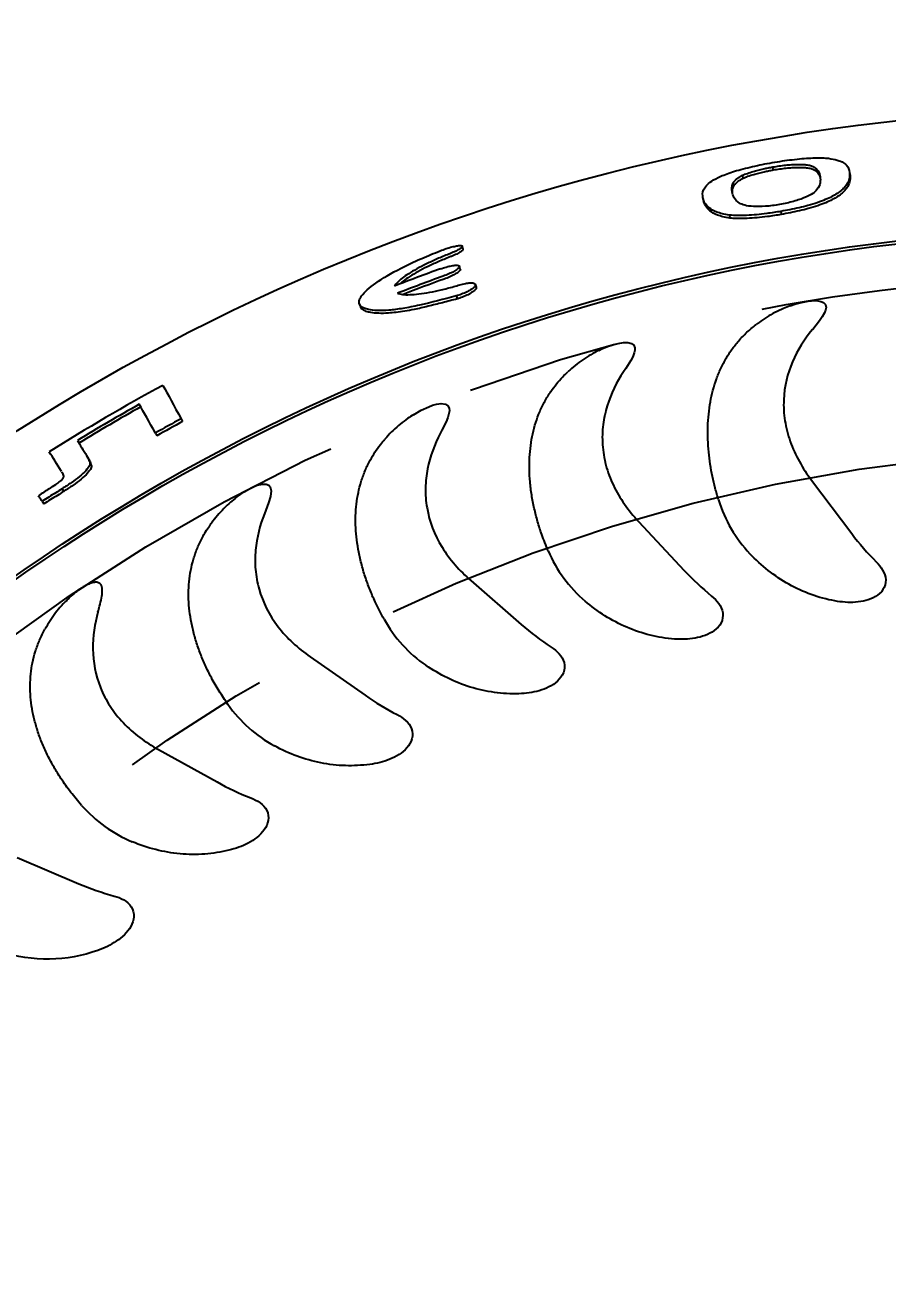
# Model space of a CAD drawing. Header units: millimetres. Extents: x 10 to 459, y 8 to 584.
# Drawn here: x 309.36 to 323.82, y 210.33 to 231.16 of the extents above; entities that cross this region are included whole.
import ezdxf

# ---------------------------------------------------------------- set-up
doc = ezdxf.new("R2010")
doc.units = ezdxf.units.MM
doc.linetypes.add('CENTERX2', pattern=[20.32, 12.7, -2.54, 2.54, -2.54])
doc.layers.add('CENTERLINE', color=4, linetype='CENTERX2')
doc.layers.add('DIMENSIONS', color=2, linetype='Continuous')
doc.layers.add('OUTLINE', color=7, linetype='Continuous', lineweight=25)
doc.styles.add('SLDTEXTSTYLE0', font='TXT', dxfattribs={"width": 0.75})
doc.dimstyles.new('SLDDIMSTYLE1', dxfattribs={"dimtxt": 3.5, "dimasz": 2, "dimexe": 0, "dimexo": 0.0625, "dimgap": 0.875, "dimtad": 1, "dimrnd": 1e-09, "dimzin": 12, "dimdsep": 46, "dimtxsty": 'SLDTEXTSTYLE0', "dimsah": 1, "dimcen": 0, "dimadec": 0, "dimazin": 3, "dimtfac": 1, "dimtofl": 0, "dimtmove": 0, "dimatfit": 3, "dimfxl": 0, "dimfrac": 2, "dimtolj": 1, "dimtzin": 12, "dimarcsym": 0})
doc.dimstyles.new('SLDDIMSTYLE13', dxfattribs={"dimtxt": 3.5, "dimasz": 2, "dimexe": 0, "dimexo": 0.0625, "dimgap": 0.875, "dimtad": 1, "dimrnd": 1e-09, "dimzin": 12, "dimdsep": 46, "dimtxsty": 'SLDTEXTSTYLE0', "dimblk1": 'NONE', "dimsah": 1, "dimcen": 0, "dimadec": 0, "dimazin": 3, "dimtfac": 1, "dimtmove": 0, "dimatfit": 3, "dimldrblk": 'NONE', "dimfxl": 0, "dimfrac": 2, "dimtolj": 1, "dimtzin": 12, "dimarcsym": 0})

# ---------------------------------------------------------------- blocks, each defined once
blk = doc.blocks.new('_D_1')
at = {"layer": 'DIMENSIONS'}
blk.add_line((317.849, 314.841), (315.141, 343.499), dxfattribs=at)
blk.add_solid([(317.849, 314.841), (318.158, 316.879), (317.163, 316.785)], dxfattribs=at)
at = {"layer": 'DIMENSIONS', "char_height": 3.5, "attachment_point": 1, "rotation": 275.3978, "style": 'SLDTEXTSTYLE0'}
for s, insert in [('R', (319.781, 342.343)), ('104,73', (320.047, 339.525))]:
    blk.add_mtext(s, dxfattribs=dict(at, insert=insert))
blk = doc.blocks.new('_D_27')
at = {"layer": 'DIMENSIONS'}
for q in [(343.366, 253.971), (319.558, 165.118)]:
    blk.add_line((335.842, 225.89), q, dxfattribs=at)
blk.add_solid([(335.842, 225.89), (336.843, 227.693), (335.877, 227.951)], dxfattribs=at)
at = {"layer": 'DIMENSIONS', "char_height": 3.5, "attachment_point": 1, "rotation": 75, "style": 'SLDTEXTSTYLE0'}
for s, insert in [('62,92', (335.59, 242.366)), ('%%c', (334.225, 237.273))]:
    blk.add_mtext(s, dxfattribs=dict(at, insert=insert))
blk = doc.blocks.new('_None')
blk = doc.blocks.new('_D_28')
at = {"layer": 'DIMENSIONS'}
for q in [(360.955, 242.313), (311.173, 172.241)]:
    blk.add_line((344.228, 218.768), q, dxfattribs=at)
blk.add_solid([(344.228, 218.768), (345.794, 220.108), (344.978, 220.688)], dxfattribs=at)
at = {"layer": 'DIMENSIONS', "char_height": 3.5, "attachment_point": 1, "rotation": 54.6082, "style": 'SLDTEXTSTYLE0'}
for s, insert in [('57,07', (349.624, 234.145)), ('%%c', (346.569, 229.846))]:
    blk.add_mtext(s, dxfattribs=dict(at, insert=insert))

msp = doc.modelspace()

# ---------------------------------------------------------------- linework, layer by layer
at = {"layer": 'CENTERLINE'}
for radius in [31.458, 28.537]:
    msp.add_circle((327.7, 195.504), radius, dxfattribs=at)
at = {"layer": 'OUTLINE'}
for p, q in [((321.913, 228.729), (321.905, 228.778)), ((321.408, 228.59), (321.399, 228.64)), ((323.193, 228.687), (323.2, 228.636)), ((320.733, 228.259), (320.744, 228.209)), ((321.177, 227.971), (321.187, 227.921)), ((322.04, 228.034), (322.049, 227.983)), ((316.712, 227.402), (316.696, 227.45)), ((316.664, 227.066), (316.647, 227.114)), ((316.596, 226.615), (316.614, 226.566)), ((316.933, 226.763), (316.916, 226.811)), ((314.972, 226.478), (314.991, 226.431)), ((321.649, 226.154), (321.637, 226.145)), ((321.649, 226.154), (321.643, 226.149)), ((318.478, 225.353), (318.467, 225.343)), ((318.478, 225.353), (318.473, 225.348)), ((311.981, 224.556), (312.005, 224.511)), ((311.549, 224.318), (311.574, 224.273)), ((315.409, 224.226), (315.399, 224.214)), ((315.409, 224.226), (315.404, 224.22)), ((310.396, 223.939), (310.423, 223.895)), ((322.554, 223.528), (323.23, 222.631)), ((309.986, 223.384), (310.014, 223.34)), ((309.65, 223.175), (309.678, 223.131)), ((312.474, 222.784), (312.465, 222.771)), ((312.474, 222.784), (312.47, 222.778)), ((319.652, 222.836), (320.419, 222.015)), ((316.84, 221.845), (317.687, 221.108)), ((309.706, 221.043), (309.698, 221.029)), ((309.706, 221.043), (309.702, 221.036)), ((314.146, 220.566), (315.066, 219.921)), ((311.6, 219.012), (312.583, 218.467)), ((309.231, 217.2), (310.265, 216.761))]:
    msp.add_line(p, q, dxfattribs=at)
at = {"layer": 'OUTLINE', "flags": 128}
for points in [[(322.194, 226.448), (322.275, 226.477), (322.385, 226.507), (322.501, 226.529), (322.608, 226.537), (322.659, 226.534), (322.709, 226.525), (322.757, 226.504), (322.788, 226.472), (322.799, 226.421), (322.791, 226.378), (322.773, 226.333), (322.734, 226.265), (322.686, 226.197), (322.574, 226.056), (322.565, 226.046), (322.565, 226.046)], [(318.986, 225.701), (319.04, 225.728), (319.13, 225.766), (319.224, 225.798), (319.311, 225.821), (319.401, 225.835), (319.475, 225.836), (319.537, 225.821), (319.575, 225.792), (319.593, 225.746), (319.592, 225.705), (319.582, 225.661), (319.556, 225.597), (319.522, 225.533), (319.439, 225.399), (319.401, 225.342), (319.401, 225.342)], [(311.677, 225.117), (311.71, 225.057), (311.743, 224.995), (311.779, 224.929), (311.816, 224.861), (311.855, 224.789), (311.895, 224.714), (311.937, 224.637), (311.981, 224.556)], [(311.549, 224.318), (311.511, 224.386), (311.475, 224.451), (311.439, 224.515), (311.405, 224.576), (311.372, 224.635), (311.34, 224.692), (311.309, 224.747), (311.279, 224.8)], [(315.878, 224.624), (316.009, 224.701), (316.135, 224.759), (316.2, 224.782), (316.267, 224.8), (316.345, 224.81), (316.414, 224.801), (316.454, 224.776), (316.477, 224.732), (316.48, 224.69), (316.473, 224.645), (316.453, 224.577), (316.425, 224.508), (316.354, 224.363), (316.327, 224.311), (316.327, 224.311)], [(310.241, 224.193), (310.259, 224.164), (310.277, 224.134), (310.296, 224.103), (310.315, 224.072), (310.335, 224.04), (310.355, 224.007), (310.375, 223.973), (310.396, 223.939)], [(309.976, 223.675), (309.947, 223.72), (309.92, 223.764), (309.893, 223.807), (309.867, 223.848), (309.841, 223.889), (309.817, 223.928), (309.793, 223.966), (309.77, 224.002)], [(312.904, 223.234), (312.926, 223.252), (313.04, 223.332), (313.167, 223.403), (313.257, 223.441), (313.348, 223.463), (313.406, 223.462), (313.45, 223.445), (313.476, 223.414), (313.491, 223.346), (313.478, 223.251), (313.448, 223.148), (313.378, 222.964), (313.378, 222.964)], [(309.65, 223.175), (309.642, 223.186), (309.635, 223.198), (309.627, 223.21), (309.62, 223.221), (309.612, 223.233), (309.605, 223.244), (309.597, 223.256), (309.59, 223.267)]]:
    msp.add_lwpolyline(points, dxfattribs=at)
at = {"layer": 'OUTLINE'}
for radius in [34.25, 32.247, 32.197]:
    msp.add_circle((327.7, 195.504), radius, dxfattribs=at)
for radius, start, end in [(33.551, 109.807, 111.2099), (33.42, 109.807, 111.2099), (33.369, 109.807, 111.0693), (33.67, 118.4168, 122.1773), (33.584, 119.2715, 121.3226), (33.533, 119.2715, 121.3226), (33.032, 118.4168, 119.2715), (32.98, 118.4168, 119.2715), (33.148, 122.7448, 123.1174)]:
    msp.add_arc((327.7, 195.504), radius, start, end, dxfattribs=at)
for centre, major_axis in [((324.005, 224.486), (2.649, 1.996)), ((320.996, 223.941), (2.426, 2.262)), ((318.06, 223.084), (2.176, 2.503)), ((315.23, 221.926), (1.903, 2.717)), ((312.537, 220.478), (1.608, 2.901))]:
    msp.add_ellipse(centre, major_axis=major_axis, ratio=0.829038, start_param=2.853435, end_param=3.235153, dxfattribs=at)
for points, knots in [([(321.897, 228.851), (321.954, 228.861), (322.01, 228.87), (322.121, 228.887), (322.176, 228.894), (322.34, 228.914), (322.446, 228.924), (322.637, 228.933), (322.722, 228.933), (322.856, 228.923), (322.909, 228.913), (323.043, 228.879), (323.106, 228.848), (323.173, 228.774), (323.186, 228.732), (323.193, 228.687)], [0, 0, 0, 0, 0.0625, 0.0625, 0.125, 0.125, 0.25, 0.25, 0.375, 0.375, 0.5, 0.5, 0.75, 0.75, 1, 1, 1, 1]), ([(320.733, 228.259), (320.726, 228.304), (320.725, 228.348), (320.764, 228.441), (320.802, 228.489), (320.921, 228.567), (320.972, 228.595), (321.097, 228.65), (321.175, 228.679), (321.354, 228.734), (321.457, 228.761), (321.618, 228.797), (321.673, 228.809), (321.785, 228.831), (321.841, 228.841), (321.897, 228.851)], [0, 0, 0, 0, 0.25, 0.25, 0.5, 0.5, 0.625, 0.625, 0.75, 0.75, 0.875, 0.875, 0.9375, 0.9375, 1, 1, 1, 1]), ([(321.399, 228.64), (321.424, 228.65), (321.475, 228.672), (321.566, 228.701), (321.659, 228.727), (321.744, 228.747), (321.827, 228.765), (321.878, 228.774), (321.905, 228.778)], [0, 0, 0, 0, 0.210465, 0.426338, 0.582857, 0.744009, 0.870969, 1, 1, 1, 1]), ([(321.408, 228.59), (321.434, 228.601), (321.485, 228.622), (321.575, 228.652), (321.668, 228.677), (321.753, 228.697), (321.835, 228.715), (321.887, 228.724), (321.913, 228.729)], [0, 0, 0, 0, 0.210702, 0.426797, 0.583103, 0.744019, 0.870971, 1, 1, 1, 1]), ([(321.905, 228.778), (321.941, 228.784), (322.014, 228.796), (322.123, 228.81), (322.224, 228.819), (322.321, 228.823), (322.409, 228.821), (322.493, 228.814), (322.558, 228.798), (322.605, 228.774), (322.64, 228.747), (322.668, 228.711), (322.688, 228.668), (322.695, 228.633), (322.699, 228.616)], [0, 0, 0, 0, 0.0567, 0.113166, 0.17025, 0.227387, 0.294713, 0.36205, 0.449797, 0.537912, 0.634687, 0.731496, 0.865729, 1, 1, 1, 1]), ([(321.913, 228.729), (321.95, 228.735), (322.023, 228.746), (322.131, 228.76), (322.232, 228.769), (322.328, 228.773), (322.416, 228.771), (322.501, 228.764), (322.565, 228.748), (322.613, 228.724), (322.648, 228.697), (322.676, 228.661), (322.693, 228.625), (322.698, 228.599), (322.7, 228.59)], [0, 0, 0, 0, 0.060448, 0.120651, 0.181509, 0.242416, 0.314328, 0.386246, 0.479909, 0.573965, 0.677197, 0.780481, 0.924622, 1, 1, 1, 1]), ([(321.223, 228.359), (321.216, 228.404), (321.214, 228.448), (321.243, 228.516), (321.258, 228.539), (321.296, 228.576), (321.311, 228.588), (321.348, 228.613), (321.373, 228.626), (321.399, 228.64)], [0, 0, 0, 0, 0.5, 0.5, 0.75, 0.75, 0.875, 0.875, 1, 1, 1, 1]), ([(321.23, 228.339), (321.229, 228.347), (321.225, 228.373), (321.231, 228.412), (321.247, 228.456), (321.276, 228.498), (321.314, 228.534), (321.361, 228.565), (321.393, 228.582), (321.408, 228.59)], [0, 0, 0, 0, 0.099585, 0.32689, 0.491558, 0.656847, 0.826347, 0.913125, 1, 1, 1, 1]), ([(322.699, 228.616), (322.703, 228.584), (322.705, 228.55), (322.691, 228.478), (322.678, 228.44), (322.629, 228.378), (322.607, 228.357), (322.543, 228.312), (322.497, 228.289), (322.39, 228.244), (322.326, 228.221), (322.218, 228.191), (322.18, 228.181), (322.101, 228.163), (322.06, 228.156), (322.02, 228.149)], [0, 0, 0, 0, 0.25, 0.25, 0.5, 0.5, 0.625, 0.625, 0.75, 0.75, 0.875, 0.875, 0.9375, 0.9375, 1, 1, 1, 1]), ([(323.193, 228.687), (323.194, 228.658), (323.197, 228.601), (323.169, 228.521), (323.121, 228.45), (323.066, 228.393), (322.991, 228.337), (322.899, 228.282), (322.79, 228.23), (322.654, 228.179), (322.504, 228.133), (322.347, 228.094), (322.194, 228.061), (322.091, 228.043), (322.04, 228.034)], [0, 0, 0, 0, 0.153719, 0.307252, 0.389174, 0.471193, 0.552865, 0.620664, 0.688348, 0.756904, 0.825426, 0.884294, 0.943194, 1, 1, 1, 1]), ([(323.2, 228.636), (323.201, 228.608), (323.204, 228.551), (323.176, 228.47), (323.128, 228.399), (323.073, 228.342), (322.999, 228.285), (322.906, 228.231), (322.797, 228.179), (322.662, 228.128), (322.511, 228.082), (322.355, 228.043), (322.202, 228.01), (322.099, 227.992), (322.049, 227.983)], [0, 0, 0, 0, 0.154034, 0.307886, 0.38976, 0.471729, 0.553343, 0.621103, 0.688755, 0.757281, 0.825769, 0.884578, 0.94342, 1, 1, 1, 1]), ([(322.02, 228.149), (321.979, 228.142), (321.939, 228.135), (321.859, 228.125), (321.82, 228.121), (321.707, 228.113), (321.641, 228.113), (321.524, 228.12), (321.472, 228.125), (321.396, 228.146), (321.37, 228.158), (321.302, 228.2), (321.277, 228.231), (321.239, 228.295), (321.23, 228.327), (321.223, 228.359)], [0, 0, 0, 0, 0.0625, 0.0625, 0.125, 0.125, 0.25, 0.25, 0.375, 0.375, 0.5, 0.5, 0.75, 0.75, 1, 1, 1, 1]), ([(321.177, 227.971), (321.135, 227.978), (321.094, 227.985), (321.025, 228.002), (320.995, 228.012), (320.913, 228.043), (320.872, 228.068), (320.807, 228.119), (320.784, 228.146), (320.75, 228.202), (320.741, 228.231), (320.733, 228.259)], [0, 0, 0, 0, 0.125, 0.125, 0.25, 0.25, 0.5, 0.5, 0.75, 0.75, 1, 1, 1, 1]), ([(321.187, 227.921), (321.145, 227.928), (321.104, 227.934), (321.035, 227.952), (321.006, 227.962), (320.923, 227.993), (320.882, 228.017), (320.818, 228.069), (320.794, 228.096), (320.761, 228.152), (320.752, 228.181), (320.744, 228.209)], [0, 0, 0, 0, 0.125, 0.125, 0.25, 0.25, 0.5, 0.5, 0.75, 0.75, 1, 1, 1, 1]), ([(322.04, 228.034), (322.001, 228.027), (321.922, 228.014), (321.785, 227.994), (321.63, 227.976), (321.463, 227.964), (321.307, 227.962), (321.221, 227.968), (321.177, 227.971)], [0, 0, 0, 0, 0.121459, 0.24347, 0.425466, 0.613139, 0.803321, 1, 1, 1, 1]), ([(322.049, 227.983), (322.009, 227.976), (321.931, 227.963), (321.794, 227.943), (321.639, 227.925), (321.477, 227.914), (321.334, 227.912), (321.242, 227.916), (321.196, 227.92), (321.187, 227.921)], [0, 0, 0, 0, 0.121533, 0.242885, 0.427674, 0.612193, 0.785807, 0.959564, 1, 1, 1, 1]), ([(316.326, 227.373), (316.359, 227.385), (316.425, 227.41), (316.523, 227.439), (316.606, 227.457), (316.666, 227.463), (316.699, 227.457), (316.697, 227.437), (316.66, 227.406), (316.591, 227.368), (316.523, 227.337), (316.482, 227.321), (316.473, 227.317)], [0, 0, 0, 0, 0.105445, 0.21101, 0.314288, 0.419769, 0.528797, 0.639988, 0.752278, 0.863343, 0.970686, 1, 1, 1, 1]), ([(316.596, 226.615), (316.387, 226.562), (316.178, 226.506), (315.883, 226.44), (315.788, 226.42), (315.616, 226.393), (315.537, 226.383), (315.321, 226.367), (315.207, 226.371), (315.04, 226.406), (314.989, 226.436), (314.954, 226.522), (314.973, 226.576), (315.082, 226.708), (315.17, 226.781), (315.412, 226.943), (315.56, 227.028), (315.827, 227.159), (315.922, 227.203), (316.12, 227.289), (316.223, 227.331), (316.326, 227.373)], [0, 0, 0, 0, 0.125, 0.125, 0.1875, 0.1875, 0.25, 0.25, 0.375, 0.375, 0.5, 0.5, 0.625, 0.625, 0.75, 0.75, 0.875, 0.875, 0.9375, 0.9375, 1, 1, 1, 1]), ([(316.473, 227.317), (316.406, 227.291), (316.274, 227.237), (316.092, 227.153), (315.931, 227.07), (315.793, 226.988), (315.684, 226.912), (315.602, 226.841), (315.575, 226.802), (315.562, 226.782)], [0, 0, 0, 0, 0.142681, 0.285354, 0.427968, 0.570597, 0.714897, 0.859237, 1, 1, 1, 1]), ([(316.49, 227.27), (316.423, 227.243), (316.291, 227.189), (316.11, 227.106), (315.949, 227.022), (315.812, 226.941), (315.71, 226.871), (315.667, 226.831), (315.649, 226.815)], [0, 0, 0, 0, 0.174091, 0.348175, 0.522178, 0.6962, 0.87243, 1, 1, 1, 1]), ([(316.709, 227.401), (316.71, 227.397), (316.712, 227.387), (316.676, 227.358), (316.609, 227.32), (316.54, 227.289), (316.498, 227.273), (316.49, 227.27)], [0, 0, 0, 0, 0.179898, 0.4359442, 0.6890347, 0.9332933, 1, 1, 1, 1]), ([(316.331, 227.07), (316.364, 227.081), (316.43, 227.103), (316.52, 227.124), (316.591, 227.133), (316.638, 227.128), (316.654, 227.11), (316.633, 227.079), (316.579, 227.039), (316.498, 226.996), (316.425, 226.965), (316.384, 226.95), (316.376, 226.947)], [0, 0, 0, 0, 0.10376, 0.207583, 0.31062, 0.41759, 0.530223, 0.644946, 0.759116, 0.869677, 0.974155, 1, 1, 1, 1]), ([(316.66, 227.064), (316.662, 227.063), (316.67, 227.056), (316.649, 227.03), (316.596, 226.991), (316.514, 226.947), (316.442, 226.916), (316.401, 226.902), (316.393, 226.899)], [0, 0, 0, 0, 0.057998, 0.288444, 0.517591, 0.739306, 0.948476, 1, 1, 1, 1]), ([(316.655, 226.802), (316.687, 226.81), (316.751, 226.828), (316.831, 226.838), (316.889, 226.834), (316.92, 226.817), (316.917, 226.786), (316.876, 226.744), (316.804, 226.698), (316.713, 226.655), (316.64, 226.628), (316.603, 226.617), (316.596, 226.615)], [0, 0, 0, 0, 0.103504, 0.206974, 0.311835, 0.423126, 0.540501, 0.658873, 0.773467, 0.880349, 0.979731, 1, 1, 1, 1]), ([(315.609, 226.66), (315.636, 226.653), (315.689, 226.638), (315.812, 226.635), (315.965, 226.647), (316.144, 226.675), (316.342, 226.717), (316.515, 226.761), (316.621, 226.792), (316.655, 226.802)], [0, 0, 0, 0, 0.157189, 0.314346, 0.471859, 0.629333, 0.779785, 0.930198, 1, 1, 1, 1]), ([(316.93, 226.762), (316.931, 226.754), (316.934, 226.736), (316.892, 226.695), (316.821, 226.649), (316.729, 226.606), (316.657, 226.58), (316.62, 226.568), (316.614, 226.566)], [0, 0, 0, 0, 0.177883, 0.390222, 0.595529, 0.786695, 0.964168, 1, 1, 1, 1]), ([(316.614, 226.566), (316.531, 226.545), (316.365, 226.503), (316.122, 226.441), (315.909, 226.392), (315.731, 226.359), (315.587, 226.339), (315.436, 226.325), (315.29, 226.322), (315.168, 226.334), (315.08, 226.356), (315.024, 226.387), (314.995, 226.412), (314.993, 226.43), (314.992, 226.432)], [0, 0, 0, 0, 0.099196, 0.198366, 0.297108, 0.369521, 0.442226, 0.514705, 0.622525, 0.730382, 0.816986, 0.903834, 0.990423, 1, 1, 1, 1]), ([(322.194, 226.448), (322.158, 226.435), (322.072, 226.403), (321.941, 226.34), (321.804, 226.262), (321.705, 226.197), (321.653, 226.156), (321.643, 226.148)], [0, 0, 0, 0, 0.183037, 0.435224, 0.686683, 0.937577, 1, 1, 1, 1]), ([(320.995, 223.196), (320.976, 223.261), (320.937, 223.392), (320.891, 223.591), (320.854, 223.793), (320.828, 224.001), (320.814, 224.211), (320.814, 224.424), (320.827, 224.635), (320.856, 224.839), (320.899, 225.034), (320.957, 225.221), (321.03, 225.401), (321.12, 225.573), (321.225, 225.734), (321.348, 225.885), (321.484, 226.023), (321.587, 226.105), (321.637, 226.144)], [0, 0, 0, 0, 0.0576243, 0.1152476, 0.1742722, 0.2332966, 0.2961599, 0.3590233, 0.4237272, 0.4884275, 0.5511807, 0.6139338, 0.6784124, 0.7428889, 0.8073698, 0.8718462, 0.9383376, 1, 1, 1, 1]), ([(322.565, 226.046), (322.433, 225.886), (322.319, 225.708), (322.151, 225.314), (322.098, 225.103), (322.084, 224.758), (322.09, 224.641), (322.127, 224.408), (322.157, 224.29), (322.279, 223.945), (322.405, 223.725), (322.554, 223.528)], [0, 0, 0, 0, 0.25, 0.25, 0.5, 0.5, 0.625, 0.625, 0.75, 0.75, 1, 1, 1, 1]), ([(318.986, 225.701), (318.953, 225.685), (318.872, 225.645), (318.75, 225.57), (318.621, 225.477), (318.529, 225.402), (318.482, 225.356), (318.473, 225.347)], [0, 0, 0, 0, 0.177623, 0.431406, 0.684459, 0.936942, 1, 1, 1, 1]), ([(318.137, 222.344), (318.1, 222.434), (318.034, 222.596), (317.959, 222.834), (317.902, 223.054), (317.859, 223.277), (317.832, 223.496), (317.821, 223.707), (317.824, 223.911), (317.842, 224.112), (317.877, 224.307), (317.927, 224.495), (317.994, 224.676), (318.078, 224.85), (318.173, 225.005), (318.275, 225.141), (318.37, 225.25), (318.439, 225.315), (318.468, 225.342)], [0, 0, 0, 0, 0.083086, 0.147846, 0.212604, 0.279405, 0.346202, 0.408554, 0.470905, 0.535003, 0.599099, 0.662665, 0.726223, 0.79158, 0.85693, 0.909061, 0.96119, 1, 1, 1, 1]), ([(319.401, 225.342), (319.286, 225.169), (319.191, 224.98), (319.097, 224.673), (319.074, 224.568), (319.046, 224.35), (319.042, 224.236), (319.057, 224.008), (319.076, 223.894), (319.137, 223.664), (319.179, 223.55), (319.336, 223.223), (319.484, 223.017), (319.652, 222.836)], [0, 0, 0, 0, 0.25, 0.25, 0.375, 0.375, 0.5, 0.5, 0.625, 0.625, 0.75, 0.75, 1, 1, 1, 1]), ([(315.877, 224.625), (315.846, 224.605), (315.77, 224.557), (315.656, 224.469), (315.538, 224.364), (315.454, 224.28), (315.413, 224.229), (315.404, 224.219)], [0, 0, 0, 0, 0.177556, 0.431351, 0.684396, 0.936907, 1, 1, 1, 1]), ([(315.384, 221.197), (315.337, 221.285), (315.253, 221.441), (315.154, 221.671), (315.074, 221.885), (315.009, 222.102), (314.959, 222.317), (314.926, 222.525), (314.908, 222.728), (314.906, 222.929), (314.92, 223.127), (314.951, 223.319), (314.999, 223.506), (315.065, 223.688), (315.144, 223.852), (315.231, 223.997), (315.313, 224.114), (315.374, 224.184), (315.4, 224.214)], [0, 0, 0, 0, 0.084754, 0.149486, 0.214218, 0.280987, 0.347758, 0.410105, 0.472455, 0.53655, 0.600646, 0.664223, 0.727796, 0.793163, 0.858527, 0.910271, 0.962014, 1, 1, 1, 1]), ([(316.327, 224.311), (316.232, 224.128), (316.157, 223.929), (316.095, 223.614), (316.083, 223.507), (316.078, 223.287), (316.086, 223.173), (316.144, 222.837), (316.231, 222.609), (316.421, 222.3), (316.496, 222.2), (316.658, 222.013), (316.746, 221.926), (316.84, 221.845)], [0, 0, 0, 0, 0.25, 0.25, 0.375, 0.375, 0.5, 0.5, 0.75, 0.75, 0.875, 0.875, 1, 1, 1, 1]), ([(310.396, 223.939), (310.41, 223.915), (310.424, 223.891), (310.44, 223.851), (310.445, 223.837), (310.45, 223.807), (310.452, 223.79), (310.432, 223.746), (310.411, 223.717), (310.354, 223.656), (310.318, 223.622), (310.235, 223.554), (310.187, 223.518), (310.088, 223.45), (310.037, 223.417), (309.986, 223.384)], [0, 0, 0, 0, 0.25, 0.25, 0.375, 0.375, 0.5, 0.5, 0.625, 0.625, 0.75, 0.75, 0.875, 0.875, 1, 1, 1, 1]), ([(310.423, 223.895), (310.436, 223.872), (310.451, 223.847), (310.467, 223.807), (310.471, 223.793), (310.477, 223.763), (310.479, 223.746), (310.459, 223.702), (310.438, 223.674), (310.381, 223.612), (310.345, 223.579), (310.262, 223.51), (310.214, 223.475), (310.116, 223.406), (310.065, 223.373), (310.014, 223.34)], [0, 0, 0, 0, 0.25, 0.25, 0.375, 0.375, 0.5, 0.5, 0.625, 0.625, 0.75, 0.75, 0.875, 0.875, 1, 1, 1, 1]), ([(309.771, 223.384), (309.806, 223.407), (309.867, 223.446), (309.939, 223.498), (309.983, 223.535), (310.006, 223.562), (310.018, 223.589), (310.008, 223.613), (309.995, 223.642), (309.984, 223.66), (309.979, 223.669)], [0, 0, 0, 0, 0.164224, 0.275707, 0.344721, 0.414217, 0.481037, 0.6342, 0.838332, 1, 1, 1, 1]), ([(309.986, 223.384), (309.95, 223.361), (309.914, 223.339), (309.878, 223.316), (309.84, 223.292), (309.802, 223.269), (309.764, 223.245), (309.726, 223.222), (309.688, 223.198), (309.65, 223.175)], [0, 0, 0, 0, 0.0001273107, 0.0001273107, 0.0001273107, 0.0002618974, 0.0002618974, 0.0002618974, 0.0003966366, 0.0003966366, 0.0003966366, 0.0003966366]), ([(310.014, 223.34), (309.978, 223.318), (309.942, 223.295), (309.906, 223.273), (309.868, 223.249), (309.83, 223.225), (309.792, 223.202), (309.754, 223.178), (309.716, 223.155), (309.678, 223.131)], [0, 0, 0, 0, 0.0001273108, 0.0001273108, 0.0001273108, 0.0002615889, 0.0002615889, 0.0002615889, 0.0003960195, 0.0003960195, 0.0003960195, 0.0003960195]), ([(312.904, 223.234), (312.873, 223.209), (312.8, 223.152), (312.694, 223.051), (312.588, 222.934), (312.513, 222.842), (312.477, 222.787), (312.47, 222.776)], [0, 0, 0, 0, 0.187647, 0.438464, 0.688577, 0.938142, 1, 1, 1, 1]), ([(313.378, 222.964), (313.303, 222.772), (313.249, 222.566), (313.22, 222.248), (313.219, 222.14), (313.238, 221.92), (313.258, 221.808), (313.35, 221.48), (313.46, 221.263), (313.681, 220.975), (313.766, 220.883), (313.947, 220.715), (314.044, 220.637), (314.146, 220.566)], [0, 0, 0, 0, 0.25, 0.25, 0.375, 0.375, 0.5, 0.5, 0.75, 0.75, 0.875, 0.875, 1, 1, 1, 1]), ([(312.766, 219.769), (312.716, 219.841), (312.617, 219.987), (312.493, 220.204), (312.389, 220.415), (312.302, 220.619), (312.23, 220.826), (312.174, 221.033), (312.134, 221.235), (312.11, 221.433), (312.103, 221.63), (312.113, 221.826), (312.14, 222.017), (312.186, 222.204), (312.25, 222.388), (312.34, 222.573), (312.412, 222.701), (312.462, 222.766), (312.466, 222.771)], [0, 0, 0, 0, 0.074372, 0.149473, 0.21324, 0.277008, 0.342719, 0.40843, 0.470834, 0.53324, 0.597365, 0.661491, 0.72553, 0.789573, 0.855481, 0.921383, 0.994155, 1, 1, 1, 1]), ([(322.948, 221.503), (322.812, 221.528), (322.677, 221.564), (322.418, 221.658), (322.293, 221.715), (322.053, 221.85), (321.937, 221.928), (321.719, 222.1), (321.617, 222.193), (321.522, 222.293)], [0, 0, 0, 0, 0.25, 0.25, 0.5, 0.5, 0.75, 0.75, 1, 1, 1, 1]), ([(323.641, 222.156), (323.681, 222.114), (323.718, 222.069), (323.776, 221.969), (323.796, 221.914), (323.801, 221.797), (323.784, 221.74), (323.72, 221.644), (323.675, 221.605), (323.525, 221.515), (323.408, 221.49), (323.178, 221.473), (323.061, 221.482), (322.948, 221.503)], [0, 0, 0, 0, 0.125, 0.125, 0.25, 0.25, 0.375, 0.375, 0.5, 0.5, 0.75, 0.75, 1, 1, 1, 1]), ([(310.587, 221.317), (310.596, 221.35), (310.617, 221.428), (310.647, 221.549), (310.662, 221.65), (310.658, 221.72), (310.647, 221.763), (310.62, 221.8), (310.572, 221.818), (310.506, 221.813), (310.438, 221.79), (310.37, 221.755), (310.293, 221.709), (310.205, 221.643), (310.129, 221.58), (310.091, 221.54), (310.082, 221.531)], [0, 0, 0, 0, 0.089855, 0.214879, 0.341586, 0.3912, 0.441809, 0.500498, 0.559716, 0.610507, 0.676906, 0.72806, 0.780564, 0.873747, 0.969229, 1, 1, 1, 1]), ([(310.082, 221.531), (310.055, 221.505), (309.99, 221.442), (309.897, 221.333), (309.804, 221.205), (309.739, 221.105), (309.709, 221.047), (309.703, 221.035)], [0, 0, 0, 0, 0.178184, 0.431651, 0.684387, 0.936554, 1, 1, 1, 1]), ([(320.256, 220.864), (319.983, 220.885), (319.71, 220.952), (319.204, 221.169), (318.966, 221.321), (318.756, 221.501)], [0, 0, 0, 0, 0.5, 0.5, 1, 1, 1, 1]), ([(320.877, 221.585), (320.922, 221.548), (320.964, 221.507), (321.031, 221.414), (321.057, 221.36), (321.074, 221.246), (321.063, 221.187), (321.01, 221.084), (320.969, 221.041), (320.828, 220.936), (320.715, 220.899), (320.488, 220.858), (320.371, 220.855), (320.256, 220.864)], [0, 0, 0, 0, 0.125, 0.125, 0.25, 0.25, 0.375, 0.375, 0.5, 0.5, 0.75, 0.75, 1, 1, 1, 1]), ([(310.587, 221.317), (310.531, 221.118), (310.499, 220.908), (310.506, 220.481), (310.545, 220.26), (310.671, 219.943), (310.725, 219.839), (310.854, 219.64), (310.928, 219.546), (311.096, 219.37), (311.189, 219.288), (311.387, 219.139), (311.491, 219.072), (311.6, 219.012)], [0, 0, 0, 0, 0.25, 0.25, 0.5, 0.5, 0.625, 0.625, 0.75, 0.75, 0.875, 0.875, 1, 1, 1, 1]), ([(310.311, 218.075), (310.25, 218.147), (310.127, 218.292), (309.975, 218.508), (309.848, 218.713), (309.744, 218.907), (309.653, 219.105), (309.578, 219.305), (309.521, 219.501), (309.479, 219.696), (309.454, 219.891), (309.447, 220.086), (309.457, 220.279), (309.486, 220.47), (309.535, 220.659), (309.604, 220.847), (309.666, 220.968), (309.698, 221.029)], [0, 0, 0, 0, 0.080157, 0.161228, 0.224845, 0.288461, 0.354005, 0.419551, 0.481985, 0.544424, 0.60858, 0.672738, 0.736855, 0.800974, 0.866978, 0.932979, 1, 1, 1, 1]), ([(318.188, 220.729), (318.236, 220.697), (318.282, 220.661), (318.36, 220.575), (318.391, 220.524), (318.419, 220.412), (318.415, 220.352), (318.372, 220.245), (318.336, 220.198), (318.208, 220.079), (318.099, 220.029), (317.878, 219.965), (317.761, 219.95), (317.646, 219.947)], [0, 0, 0, 0, 0.125, 0.125, 0.25, 0.25, 0.375, 0.375, 0.5, 0.5, 0.75, 0.75, 1, 1, 1, 1]), ([(317.646, 219.947), (317.509, 219.943), (317.372, 219.95), (317.099, 219.988), (316.962, 220.018), (316.699, 220.1), (316.571, 220.151), (316.323, 220.274), (316.202, 220.345), (316.087, 220.423)], [0, 0, 0, 0, 0.25, 0.25, 0.5, 0.5, 0.75, 0.75, 1, 1, 1, 1]), ([(315.603, 219.597), (315.655, 219.57), (315.704, 219.538), (315.79, 219.461), (315.826, 219.414), (315.866, 219.306), (315.868, 219.246), (315.837, 219.135), (315.807, 219.084), (315.691, 218.952), (315.589, 218.892), (315.375, 218.805), (315.261, 218.777), (315.146, 218.762)], [0, 0, 0, 0, 0.125, 0.125, 0.25, 0.25, 0.375, 0.375, 0.5, 0.5, 0.75, 0.75, 1, 1, 1, 1]), ([(315.146, 218.762), (315.01, 218.744), (314.873, 218.737), (314.598, 218.745), (314.459, 218.761), (314.188, 218.815), (314.056, 218.853), (313.796, 218.948), (313.668, 219.007), (313.546, 219.073)], [0, 0, 0, 0, 0.25, 0.25, 0.5, 0.5, 0.75, 0.75, 1, 1, 1, 1]), ([(313.151, 218.2), (313.205, 218.179), (313.258, 218.153), (313.351, 218.085), (313.392, 218.043), (313.443, 217.938), (313.451, 217.879), (313.432, 217.765), (313.407, 217.711), (313.306, 217.569), (313.21, 217.497), (313.006, 217.388), (312.896, 217.349), (312.784, 217.322)], [0, 0, 0, 0, 0.125, 0.125, 0.25, 0.25, 0.375, 0.375, 0.5, 0.5, 0.75, 0.75, 1, 1, 1, 1]), ([(312.784, 217.322), (312.65, 217.29), (312.515, 217.269), (312.241, 217.248), (312.101, 217.25), (311.825, 217.275), (311.689, 217.299), (311.422, 217.367), (311.289, 217.411), (311.16, 217.464)], [0, 0, 0, 0, 0.25, 0.25, 0.5, 0.5, 0.75, 0.75, 1, 1, 1, 1]), ([(310.859, 216.555), (310.914, 216.54), (310.969, 216.519), (311.07, 216.461), (311.114, 216.423), (311.176, 216.325), (311.191, 216.267), (311.183, 216.151), (311.164, 216.095), (311.079, 215.943), (310.99, 215.862), (310.799, 215.732), (310.693, 215.682), (310.585, 215.644)], [0, 0, 0, 0, 0.125, 0.125, 0.25, 0.25, 0.375, 0.375, 0.5, 0.5, 0.75, 0.75, 1, 1, 1, 1]), ([(310.585, 215.644), (310.325, 215.551), (310.053, 215.502), (309.497, 215.495), (309.223, 215.536), (308.955, 215.615)], [0, 0, 0, 0, 0.5, 0.5, 1, 1, 1, 1])]:
    msp.add_open_spline(points, degree=3, knots=knots, dxfattribs=at)
for points in [[(323.23, 222.631), (323.356, 222.463), (323.493, 222.306), (323.641, 222.156)], [(320.419, 222.015), (320.562, 221.861), (320.715, 221.719), (320.877, 221.585)], [(317.687, 221.108), (317.846, 220.971), (318.013, 220.845), (318.188, 220.729)], [(315.066, 219.921), (315.238, 219.801), (315.418, 219.694), (315.603, 219.597)], [(312.583, 218.467), (312.767, 218.365), (312.957, 218.277), (313.151, 218.2)], [(310.265, 216.761), (310.459, 216.679), (310.657, 216.611), (310.859, 216.555)]]:
    msp.add_open_spline(points, degree=3, dxfattribs=at)

# ---------------------------------------------------------------- dimensions: what is measured, and where the dimension line sits
at = {"layer": 'DIMENSIONS'}
dim = msp.add_radius_dim(center=(327.7, 210.58), mpoint=(317.849, 314.841), dimstyle='SLDDIMSTYLE1', dxfattribs=at)
dim.commit()
dim.dimension.update_dxf_attribs({"geometry": '_D_1', "text_midpoint": (316.089, 333.461), "dimtype": 164})
for p1, p2, picture, middle in [((319.558, 165.118), (335.842, 225.89), '_D_27', (340.787, 244.345)), ((311.173, 172.241), (344.228, 218.768), '_D_28', (355.187, 234.193))]:
    dim = msp.add_diameter_dim_2p(p1=p1, p2=p2, dimstyle='SLDDIMSTYLE13', dxfattribs=at)
    dim.commit()
    dim.dimension.update_dxf_attribs({"geometry": picture, "text_midpoint": middle, "dimtype": 163})

doc.saveas('drawing.dxf')
